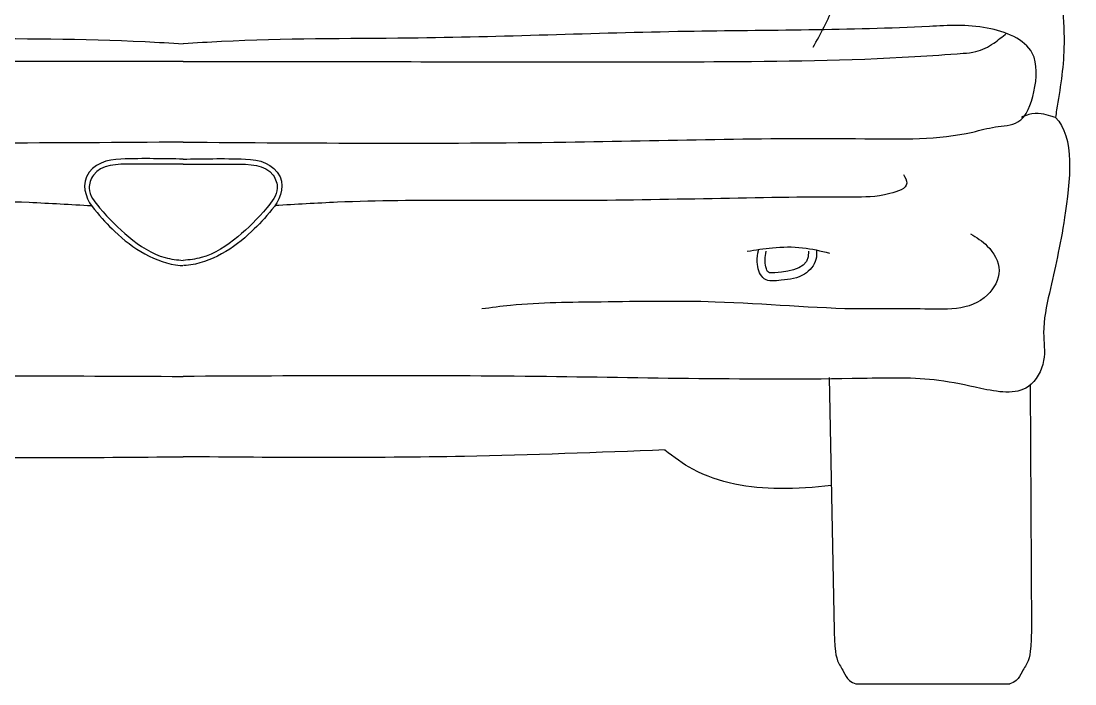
# Model space of a CAD drawing. Header units: millimetres. Extents: x 116290 to 180258, y 22146 to 121276.
# Drawn here: x 125912 to 126979, y 26935 to 27606 of the extents above; entities that cross this region are included whole.
import ezdxf

# ---------------------------------------------------------------- set-up
doc = ezdxf.new("R2010")
doc.units = ezdxf.units.MM

# ---------------------------------------------------------------- blocks, each defined once
blk = doc.blocks.new('A$C2F930911')
for p, q in [((1666.8, 310.1), (1671.9, 54)), ((1870.3, 302.5), (1871.6, 54)), ((1693.9, 0), (1849.7, 0))]:
    blk.add_line(p, q)
for points, knots in [([(1012.6, 1436.8), (941.5, 1437.5), (821, 1438.4), (660.6, 1425), (537.6, 1426.6), (422.5, 1377.1), (352.1, 1251.7), (274, 1122.2), (239.2, 1018.3), (211.4, 965.7), (183.1, 955.6), (171.5, 890.6), (139.9, 806.5), (123.8, 714.9), (118.9, 636.7), (125.1, 599.4), (128.9, 576), (129.3, 573.4)], [0.008634, 0.008634, 0.008634, 0.008634, 0.181303, 0.3013, 0.39993, 0.479009, 0.589575, 0.727068, 0.836337, 0.849545, 0.861929, 0.904502, 0.983167, 1.084001, 1.116534, 1.165757, 1.171776, 1.171776, 1.171776, 1.171776]), ([(1012.6, 1436.8), (1083.7, 1437.5), (1204.2, 1438.4), (1364.6, 1425), (1487.6, 1426.6), (1602.7, 1377.1), (1673.1, 1251.7), (1751.2, 1122.2), (1786, 1018.3), (1813.8, 965.7), (1842.1, 955.6), (1853.7, 890.6), (1885.3, 806.5), (1901.4, 714.9), (1906.3, 636.7), (1900.1, 599.4), (1896.3, 576), (1895.9, 573.4)], [0.008634, 0.008634, 0.008634, 0.008634, 0.181303, 0.3013, 0.39993, 0.479009, 0.589575, 0.727068, 0.836337, 0.849545, 0.861929, 0.904502, 0.983167, 1.084001, 1.116534, 1.165757, 1.171776, 1.171776, 1.171776, 1.171776]), ([(1650.6, 644.5), (1658.1, 658.4), (1676.8, 693.1), (1700.3, 774.5), (1708.2, 857.3), (1705.1, 937.6), (1698.8, 972.8), (1695, 994.2)], [0, 0, 0, 0, 0.045743, 0.1146878, 0.2427275, 0.2832857, 0.3457691, 0.3457691, 0.3457691, 0.3457691]), ([(1012.6, 548.5), (883.2, 547.6), (652.6, 546), (388.3, 554.3), (240.1, 550.4), (190.7, 564.8), (161.4, 565.5), (148.7, 600.8), (146, 647.7), (202.4, 668.9), (317, 661.4), (515.5, 662.4), (753.1, 652.1), (923.4, 653.7), (999.7, 648.8), (1012.6, 648)], [0.004288, 0.004288, 0.004288, 0.004288, 0.318192, 0.563782, 0.652399, 0.671302, 0.690205, 0.717372, 0.747739, 0.789669, 0.837218, 1.036623, 1.263776, 1.418273, 1.449678, 1.449678, 1.449678, 1.449678]), ([(1012.6, 548.5), (1142, 547.6), (1372.6, 546), (1636.9, 554.3), (1785.1, 550.4), (1834.5, 564.8), (1863.8, 565.5), (1876.4, 600.8), (1879.2, 647.7), (1822.8, 668.9), (1708.2, 661.4), (1509.6, 662.4), (1272.1, 652.1), (1101.8, 653.7), (1025.5, 648.8), (1012.6, 648)], [0.004288, 0.004288, 0.004288, 0.004288, 0.318192, 0.563782, 0.652399, 0.671302, 0.690205, 0.717372, 0.747739, 0.789669, 0.837218, 1.036623, 1.263776, 1.418273, 1.449678, 1.449678, 1.449678, 1.449678]), ([(1012.6, 630), (935.6, 630), (756.5, 630.1), (509.6, 629.3), (322.9, 631.1), (234.7, 637.6), (207.4, 639.6), (192.3, 647.5), (183, 655.3), (178.7, 658.8)], [0.0056165, 0.0056165, 0.0056165, 0.0056165, 0.1927638, 0.4409801, 0.6060651, 0.6457618, 0.6564063, 0.6723569, 0.6855554, 0.6855554, 0.6855554, 0.6855554]), ([(1012.6, 630), (1089.6, 630), (1268.7, 630.1), (1515.6, 629.3), (1702.3, 631.1), (1790.4, 637.6), (1817.8, 639.6), (1832.9, 647.5), (1842.2, 655.3), (1846.5, 658.8)], [0.0056165, 0.0056165, 0.0056165, 0.0056165, 0.1927638, 0.4409801, 0.6060651, 0.6457618, 0.6564063, 0.6723569, 0.6855554, 0.6855554, 0.6855554, 0.6855554]), ([(1895.9, 573.4), (1894.4, 573.9), (1889.7, 575.5), (1880.9, 577.7), (1870.3, 577.4), (1864, 574.6), (1861.4, 573.5)], [0, 0, 0, 0, 0.00478662, 0.01474896, 0.02729316, 0.03543671, 0.03543671, 0.03543671, 0.03543671]), ([(1895.9, 573.4), (1915.7, 555.2), (1907.1, 470.4), (1892.7, 409), (1881.8, 359.6), (1887.4, 326.5), (1867, 289.8), (1820.4, 298.9), (1767.5, 310.9), (1614.5, 306.5), (1361.7, 313.1), (1132, 311.9), (1012.6, 311.3)], [0.0279083, 0.0279083, 0.0279083, 0.0279083, 0.1030996, 0.1638216, 0.1954443, 0.2173348, 0.2412085, 0.2803672, 0.3153628, 0.3779863, 0.6456227, 0.9353967, 0.9353967, 0.9353967, 0.9353967]), ([(1012.6, 531.4), (993.1, 531.4), (973.1, 532.3), (936, 530.8), (920.8, 527.3), (909.5, 501.8), (915.8, 488.4), (929.7, 471.9), (936.2, 464.8), (961.1, 441), (984.7, 425.9), (1010.4, 423.6), (1011.3, 423.6), (1012.2, 423.5)], [0.0078414, 0.0078414, 0.0078414, 0.0078414, 0.0575002, 0.0575002, 0.085979, 0.085979, 0.1092566, 0.1092566, 0.1325341, 0.1325341, 0.1908557, 0.1908557, 0.1930376, 0.1930376, 0.1930376, 0.1930376]), ([(1012.6, 526.1), (996.3, 526.1), (966.4, 526.1), (924.2, 526.4), (914.4, 498.4), (932.6, 476), (956.2, 451.5), (986.4, 431.7), (1006.4, 429.3), (1012.6, 428.8)], [0.0078414, 0.0078414, 0.0078414, 0.0078414, 0.0495181, 0.0823767, 0.093183, 0.1107767, 0.1440204, 0.1780649, 0.1930376, 0.1930376, 0.1930376, 0.1930376]), ([(1012.6, 531.4), (1032.1, 531.4), (1052.1, 532.3), (1089.2, 530.8), (1104.4, 527.3), (1115.7, 501.8), (1109.4, 488.4), (1095.5, 471.9), (1089, 464.8), (1064.1, 441), (1040.5, 425.9), (1014.8, 423.6), (1013.9, 423.6), (1013, 423.5)], [0.0078414, 0.0078414, 0.0078414, 0.0078414, 0.0575002, 0.0575002, 0.085979, 0.085979, 0.1092566, 0.1092566, 0.1325341, 0.1325341, 0.1908557, 0.1908557, 0.1930376, 0.1930376, 0.1930376, 0.1930376]), ([(1012.6, 526.1), (1028.9, 526.1), (1058.8, 526.1), (1101, 526.4), (1110.8, 498.4), (1092.6, 476), (1069, 451.5), (1038.8, 431.7), (1018.8, 429.3), (1012.6, 428.8)], [0.0078414, 0.0078414, 0.0078414, 0.0078414, 0.0495181, 0.0823767, 0.093183, 0.1107767, 0.1440204, 0.1780649, 0.1930376, 0.1930376, 0.1930376, 0.1930376]), ([(283.2, 515.9), (281.5, 512.8), (275.9, 502.8), (305.9, 492.6), (404.4, 493.8), (603.7, 486.6), (795.3, 491.5), (898.6, 485.5), (919.7, 484.2)], [0, 0, 0, 0, 0.0074157, 0.0234841, 0.0539292, 0.2772138, 0.4770569, 0.528351, 0.528351, 0.528351, 0.528351]), ([(1741.9, 515.9), (1743.7, 512.8), (1749.2, 502.8), (1719.3, 492.6), (1620.7, 493.8), (1421.5, 486.6), (1229.9, 491.5), (1126.6, 485.5), (1105.5, 484.2)], [0, 0, 0, 0, 0.0074157, 0.0234841, 0.0539292, 0.2772138, 0.4770569, 0.528351, 0.528351, 0.528351, 0.528351]), ([(1810, 455.7), (1815.9, 452.1), (1829.4, 443.8), (1844.2, 418.6), (1819.8, 376.2), (1761.2, 380.8), (1671.6, 377.9), (1562.5, 389), (1443.8, 386.4), (1364.7, 386.2), (1324.7, 380.9), (1315, 379.6)], [0, 0, 0, 0, 0.0207555, 0.0473584, 0.0739613, 0.1433418, 0.2011721, 0.3510048, 0.4666654, 0.5585764, 0.5876906, 0.5876906, 0.5876906, 0.5876906]), ([(1583.8, 438), (1592.2, 439.4), (1610.8, 442.4), (1639.1, 442.9), (1658.1, 438.4), (1667.1, 436.2)], [0, 0, 0, 0, 0.02573873, 0.05635476, 0.08404239, 0.08404239, 0.08404239, 0.08404239]), ([(1653.9, 438.9), (1654.1, 435.8), (1654.2, 426.3), (1640.8, 411), (1621.4, 409.2), (1599.6, 406.2), (1593.2, 423.3), (1594.1, 433.4), (1595, 438.4), (1595.2, 439.5)], [0.00375693, 0.00375693, 0.00375693, 0.00375693, 0.01165944, 0.02824898, 0.0501845, 0.06565681, 0.07962625, 0.08962874, 0.09265086, 0.09265086, 0.09265086, 0.09265086]), ([(1646, 438.2), (1647.4, 420.9), (1629.3, 417.4), (1604.8, 415.7), (1604.2, 416.4), (1601.3, 427), (1601.8, 431.9), (1602.9, 438)], [0.00375693, 0.00375693, 0.00375693, 0.00375693, 0.05500474, 0.05500474, 0.0759135, 0.0759135, 0.09265086, 0.09265086, 0.09265086, 0.09265086]), ([(597.8, 310.5), (616.8, 310.7), (754.6, 312.6), (893.2, 311.9), (1012.6, 311.3)], [0.599053, 0.599053, 0.599053, 0.599053, 0.6456227, 0.9353967, 0.9353967, 0.9353967, 0.9353967]), ([(524.5, 236.9), (592.3, 234.3), (754.9, 228.1), (917.7, 229.1), (1012.6, 230)], [0, 0, 0, 0, 0.1648513, 0.3955461, 0.3955461, 0.3955461, 0.3955461]), ([(1500.7, 236.9), (1432.9, 234.3), (1270.2, 228.1), (1107.5, 229.1), (1012.6, 230)], [0, 0, 0, 0, 0.1648513, 0.3955461, 0.3955461, 0.3955461, 0.3955461]), ([(1669, 200.8), (1651.6, 198.9), (1604.4, 195.3), (1543.2, 204.9), (1509.4, 229.6), (1500.2, 236.8)], [0.0235424, 0.0235424, 0.0235424, 0.0235424, 0.0661037, 0.1386913, 0.1664639, 0.1664639, 0.1664639, 0.1664639]), ([(1671.9, 54), (1672, 48), (1672.3, 37.8), (1674.5, 23.1), (1681.2, 13.2), (1685.9, 3.3), (1691.4, 0.8), (1693.9, 0)], [0, 0, 0, 0, 0.0140995, 0.02396038, 0.03382909, 0.04223821, 0.04840269, 0.04840269, 0.04840269, 0.04840269]), ([(1871.6, 54), (1871.5, 48), (1871.3, 37.8), (1869.1, 23.1), (1862.4, 13.2), (1857.6, 3.3), (1852.2, 0.8), (1849.7, 0)], [0, 0, 0, 0, 0.0140995, 0.02396038, 0.03382909, 0.04223821, 0.04840269, 0.04840269, 0.04840269, 0.04840269])]:
    blk.add_open_spline(points, degree=3, knots=knots)

msp = doc.modelspace()

# ---------------------------------------------------------------- block references
msp.add_blockref('A$C2F930911', (125063.3, 26934.9))

doc.saveas('drawing.dxf')
